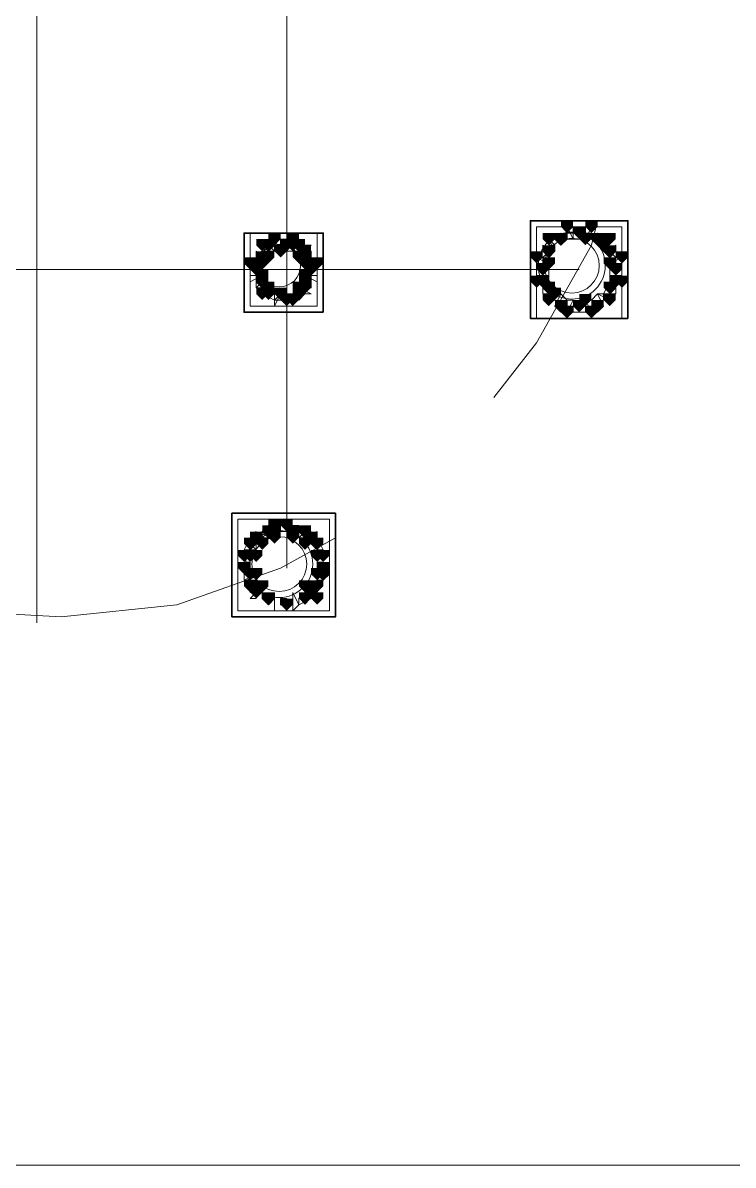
# Model space of a CAD drawing. Header units: millimetres. Extents: x 2315 to 4619, y 1334 to 1897.
# Drawn here: x 3527.92 to 3535.03, y 1530.21 to 1541.67 of the extents above; entities that cross this region are included whole.
import ezdxf

# ---------------------------------------------------------------- set-up
doc = ezdxf.new("R2010")
doc.units = ezdxf.units.MM
for name, color, linetype, true_color in [('PDF_10', 7, 'Continuous', 0x00b85c), ('PDF_AXIS', 7, 'Continuous', 0x00b85c), ('PDF_柱构件', 7, 'Continuous', 0x00b85c), ('PDF_转运站初步方案', 7, 'Continuous', 0x00b85c)]:
    doc.layers.add(name, color=color, linetype=linetype, true_color=true_color)
doc.layers.add('PDF_中心线层', color=1, linetype='Continuous')
doc.layers.add('PDF_粗实线层', color=7, linetype='Continuous')

msp = doc.modelspace()

# ---------------------------------------------------------------- hatches: boundary and pattern name
at = {"layer": 'PDF_10', "transparency": 33554559}
for points in [[(3533.491, 1539.62), (3533.43, 1539.62), (3533.43, 1539.558), (3533.491, 1539.497), (3533.553, 1539.558), (3533.553, 1539.62)], [(3533.491, 1539.62), (3533.43, 1539.62), (3533.43, 1539.558), (3533.491, 1539.497), (3533.553, 1539.558), (3533.553, 1539.62)], [(3533.491, 1539.62), (3533.43, 1539.62), (3533.43, 1539.558), (3533.491, 1539.497), (3533.553, 1539.558), (3533.553, 1539.62)], [(3530.376, 1539.497), (3530.315, 1539.497), (3530.315, 1539.436), (3530.376, 1539.375), (3530.437, 1539.436), (3530.437, 1539.497)], [(3530.376, 1539.497), (3530.315, 1539.497), (3530.315, 1539.436), (3530.376, 1539.375), (3530.437, 1539.436), (3530.437, 1539.497)], [(3530.56, 1539.497), (3530.499, 1539.497), (3530.499, 1539.436), (3530.56, 1539.375), (3530.621, 1539.436), (3530.621, 1539.497)], [(3530.56, 1539.497), (3530.499, 1539.497), (3530.499, 1539.436), (3530.56, 1539.375), (3530.621, 1539.436), (3530.621, 1539.497)], [(3530.682, 1539.497), (3530.621, 1539.497), (3530.621, 1539.436), (3530.682, 1539.375), (3530.743, 1539.436), (3530.743, 1539.497)], [(3530.682, 1539.497), (3530.621, 1539.497), (3530.621, 1539.436), (3530.682, 1539.375), (3530.743, 1539.436), (3530.743, 1539.497)], [(3533.308, 1539.558), (3533.247, 1539.558), (3533.247, 1539.497), (3533.308, 1539.436), (3533.369, 1539.497), (3533.369, 1539.558)], [(3533.308, 1539.558), (3533.247, 1539.558), (3533.247, 1539.497), (3533.308, 1539.436), (3533.369, 1539.497), (3533.369, 1539.558)], [(3533.308, 1539.558), (3533.247, 1539.558), (3533.247, 1539.497), (3533.308, 1539.436), (3533.369, 1539.497), (3533.369, 1539.558)], [(3533.675, 1539.558), (3533.614, 1539.558), (3533.614, 1539.497), (3533.675, 1539.436), (3533.736, 1539.497), (3533.736, 1539.558)], [(3533.675, 1539.558), (3533.614, 1539.558), (3533.614, 1539.497), (3533.675, 1539.436), (3533.736, 1539.497), (3533.736, 1539.558)], [(3533.675, 1539.558), (3533.614, 1539.558), (3533.614, 1539.497), (3533.675, 1539.436), (3533.736, 1539.497), (3533.736, 1539.558)], [(3530.315, 1539.375), (3530.254, 1539.375), (3530.254, 1539.314), (3530.315, 1539.253), (3530.376, 1539.314), (3530.376, 1539.375)], [(3530.315, 1539.375), (3530.254, 1539.375), (3530.254, 1539.314), (3530.315, 1539.253), (3530.376, 1539.314), (3530.376, 1539.375)], [(3530.743, 1539.375), (3530.682, 1539.375), (3530.682, 1539.314), (3530.743, 1539.253), (3530.804, 1539.314), (3530.804, 1539.375)], [(3530.743, 1539.375), (3530.682, 1539.375), (3530.682, 1539.314), (3530.743, 1539.253), (3530.804, 1539.314), (3530.804, 1539.375)], [(3533.186, 1539.436), (3533.125, 1539.436), (3533.125, 1539.375), (3533.186, 1539.314), (3533.247, 1539.375), (3533.247, 1539.436)], [(3533.186, 1539.436), (3533.125, 1539.436), (3533.125, 1539.375), (3533.186, 1539.314), (3533.247, 1539.375), (3533.247, 1539.436)], [(3533.797, 1539.436), (3533.736, 1539.436), (3533.736, 1539.375), (3533.797, 1539.314), (3533.858, 1539.375), (3533.858, 1539.436)], [(3533.797, 1539.436), (3533.736, 1539.436), (3533.736, 1539.375), (3533.797, 1539.314), (3533.858, 1539.375), (3533.858, 1539.436)], [(3530.254, 1539.253), (3530.193, 1539.253), (3530.193, 1539.192), (3530.254, 1539.131), (3530.315, 1539.192), (3530.315, 1539.253)], [(3530.254, 1539.253), (3530.193, 1539.253), (3530.193, 1539.192), (3530.254, 1539.131), (3530.315, 1539.192), (3530.315, 1539.253)], [(3530.254, 1539.253), (3530.193, 1539.253), (3530.193, 1539.192), (3530.254, 1539.131), (3530.315, 1539.192), (3530.315, 1539.253)], [(3530.804, 1539.253), (3530.743, 1539.253), (3530.743, 1539.192), (3530.804, 1539.131), (3530.865, 1539.192), (3530.865, 1539.253)], [(3530.804, 1539.253), (3530.743, 1539.253), (3530.743, 1539.192), (3530.804, 1539.131), (3530.865, 1539.192), (3530.865, 1539.253)], [(3530.804, 1539.253), (3530.743, 1539.253), (3530.743, 1539.192), (3530.804, 1539.131), (3530.865, 1539.192), (3530.865, 1539.253)], [(3533.125, 1539.253), (3533.064, 1539.253), (3533.064, 1539.192), (3533.125, 1539.131), (3533.186, 1539.192), (3533.186, 1539.253)], [(3533.125, 1539.253), (3533.064, 1539.253), (3533.064, 1539.192), (3533.125, 1539.131), (3533.186, 1539.192), (3533.186, 1539.253)], [(3533.858, 1539.253), (3533.797, 1539.253), (3533.797, 1539.192), (3533.858, 1539.131), (3533.919, 1539.192), (3533.919, 1539.253)], [(3533.858, 1539.253), (3533.797, 1539.253), (3533.797, 1539.192), (3533.858, 1539.131), (3533.919, 1539.192), (3533.919, 1539.253)], [(3533.858, 1539.253), (3533.797, 1539.253), (3533.797, 1539.192), (3533.858, 1539.131), (3533.919, 1539.192), (3533.919, 1539.253)], [(3530.315, 1539.131), (3530.254, 1539.131), (3530.254, 1539.07), (3530.315, 1539.009), (3530.376, 1539.07), (3530.376, 1539.131)], [(3530.315, 1539.131), (3530.254, 1539.131), (3530.254, 1539.07), (3530.315, 1539.009), (3530.376, 1539.07), (3530.376, 1539.131)], [(3530.743, 1539.131), (3530.682, 1539.131), (3530.682, 1539.07), (3530.743, 1539.009), (3530.804, 1539.07), (3530.804, 1539.131)], [(3530.743, 1539.131), (3530.682, 1539.131), (3530.682, 1539.07), (3530.743, 1539.009), (3530.804, 1539.07), (3530.804, 1539.131)], [(3533.186, 1539.07), (3533.125, 1539.07), (3533.125, 1539.009), (3533.186, 1538.948), (3533.247, 1539.009), (3533.247, 1539.07)], [(3533.186, 1539.07), (3533.125, 1539.07), (3533.125, 1539.009), (3533.186, 1538.948), (3533.247, 1539.009), (3533.247, 1539.07)], [(3533.797, 1539.07), (3533.736, 1539.07), (3533.736, 1539.009), (3533.797, 1538.948), (3533.858, 1539.009), (3533.858, 1539.07)], [(3533.797, 1539.07), (3533.736, 1539.07), (3533.736, 1539.009), (3533.797, 1538.948), (3533.858, 1539.009), (3533.858, 1539.07)], [(3530.376, 1539.009), (3530.315, 1539.009), (3530.315, 1538.948), (3530.376, 1538.887), (3530.437, 1538.948), (3530.437, 1539.009)], [(3530.376, 1539.009), (3530.315, 1539.009), (3530.315, 1538.948), (3530.376, 1538.887), (3530.437, 1538.948), (3530.437, 1539.009)], [(3530.56, 1538.948), (3530.499, 1538.948), (3530.499, 1538.887), (3530.56, 1538.825), (3530.621, 1538.887), (3530.621, 1538.948)], [(3530.56, 1538.948), (3530.499, 1538.948), (3530.499, 1538.887), (3530.56, 1538.825), (3530.621, 1538.887), (3530.621, 1538.948)], [(3530.682, 1539.009), (3530.621, 1539.009), (3530.621, 1538.948), (3530.682, 1538.887), (3530.743, 1538.948), (3530.743, 1539.009)], [(3530.682, 1539.009), (3530.621, 1539.009), (3530.621, 1538.948), (3530.682, 1538.887), (3530.743, 1538.948), (3530.743, 1539.009)], [(3530.682, 1539.009), (3530.621, 1539.009), (3530.621, 1538.948), (3530.682, 1538.887), (3530.743, 1538.948), (3530.743, 1539.009)], [(3533.308, 1538.887), (3533.247, 1538.887), (3533.247, 1538.825), (3533.308, 1538.764), (3533.369, 1538.825), (3533.369, 1538.887)], [(3533.308, 1538.887), (3533.247, 1538.887), (3533.247, 1538.825), (3533.308, 1538.764), (3533.369, 1538.825), (3533.369, 1538.887)], [(3533.491, 1538.887), (3533.43, 1538.887), (3533.43, 1538.825), (3533.491, 1538.764), (3533.553, 1538.825), (3533.553, 1538.887)], [(3533.491, 1538.887), (3533.43, 1538.887), (3533.43, 1538.825), (3533.491, 1538.764), (3533.553, 1538.825), (3533.553, 1538.887)], [(3533.675, 1538.887), (3533.614, 1538.887), (3533.614, 1538.825), (3533.675, 1538.764), (3533.736, 1538.825), (3533.736, 1538.887)], [(3533.675, 1538.887), (3533.614, 1538.887), (3533.614, 1538.825), (3533.675, 1538.764), (3533.736, 1538.825), (3533.736, 1538.887)], [(3530.376, 1536.627), (3530.315, 1536.627), (3530.315, 1536.565), (3530.376, 1536.504), (3530.437, 1536.565), (3530.437, 1536.627)], [(3530.376, 1536.627), (3530.315, 1536.627), (3530.315, 1536.565), (3530.376, 1536.504), (3530.437, 1536.565), (3530.437, 1536.627)], [(3530.56, 1536.688), (3530.499, 1536.688), (3530.499, 1536.627), (3530.56, 1536.565), (3530.621, 1536.627), (3530.621, 1536.688)], [(3530.56, 1536.688), (3530.499, 1536.688), (3530.499, 1536.627), (3530.56, 1536.565), (3530.621, 1536.627), (3530.621, 1536.688)], [(3530.743, 1536.627), (3530.682, 1536.627), (3530.682, 1536.565), (3530.743, 1536.504), (3530.804, 1536.565), (3530.804, 1536.627)], [(3530.743, 1536.627), (3530.682, 1536.627), (3530.682, 1536.565), (3530.743, 1536.504), (3530.804, 1536.565), (3530.804, 1536.627)], [(3530.193, 1536.504), (3530.132, 1536.504), (3530.132, 1536.443), (3530.193, 1536.382), (3530.254, 1536.443), (3530.254, 1536.504)], [(3530.193, 1536.504), (3530.132, 1536.504), (3530.132, 1536.443), (3530.193, 1536.382), (3530.254, 1536.443), (3530.254, 1536.504)], [(3530.865, 1536.504), (3530.804, 1536.504), (3530.804, 1536.443), (3530.865, 1536.382), (3530.926, 1536.443), (3530.926, 1536.504)], [(3530.865, 1536.504), (3530.804, 1536.504), (3530.804, 1536.443), (3530.865, 1536.382), (3530.926, 1536.443), (3530.926, 1536.504)], [(3530.132, 1536.26), (3530.071, 1536.26), (3530.071, 1536.199), (3530.132, 1536.138), (3530.193, 1536.199), (3530.193, 1536.26)], [(3530.132, 1536.26), (3530.071, 1536.26), (3530.071, 1536.199), (3530.132, 1536.138), (3530.193, 1536.199), (3530.193, 1536.26)], [(3530.926, 1536.26), (3530.865, 1536.26), (3530.865, 1536.199), (3530.926, 1536.138), (3530.987, 1536.199), (3530.987, 1536.26)], [(3530.926, 1536.26), (3530.865, 1536.26), (3530.865, 1536.199), (3530.926, 1536.138), (3530.987, 1536.199), (3530.987, 1536.26)], [(3530.193, 1536.077), (3530.132, 1536.077), (3530.132, 1536.016), (3530.193, 1535.955), (3530.254, 1536.016), (3530.254, 1536.077)], [(3530.193, 1536.077), (3530.132, 1536.077), (3530.132, 1536.016), (3530.193, 1535.955), (3530.254, 1536.016), (3530.254, 1536.077)], [(3530.865, 1536.077), (3530.804, 1536.077), (3530.804, 1536.016), (3530.865, 1535.955), (3530.926, 1536.016), (3530.926, 1536.077)], [(3530.865, 1536.077), (3530.804, 1536.077), (3530.804, 1536.016), (3530.865, 1535.955), (3530.926, 1536.016), (3530.926, 1536.077)], [(3530.376, 1535.955), (3530.315, 1535.955), (3530.315, 1535.894), (3530.376, 1535.832), (3530.437, 1535.894), (3530.437, 1535.955)], [(3530.376, 1535.955), (3530.315, 1535.955), (3530.315, 1535.894), (3530.376, 1535.832), (3530.437, 1535.894), (3530.437, 1535.955)], [(3530.743, 1535.955), (3530.682, 1535.955), (3530.682, 1535.894), (3530.743, 1535.832), (3530.804, 1535.894), (3530.804, 1535.955)], [(3530.743, 1535.955), (3530.682, 1535.955), (3530.682, 1535.894), (3530.743, 1535.832), (3530.804, 1535.894), (3530.804, 1535.955)], [(3530.56, 1535.894), (3530.499, 1535.894), (3530.499, 1535.832), (3530.56, 1535.771), (3530.621, 1535.832), (3530.621, 1535.894)], [(3530.56, 1535.894), (3530.499, 1535.894), (3530.499, 1535.832), (3530.56, 1535.771), (3530.621, 1535.832), (3530.621, 1535.894)]]:
    msp.add_hatch(color=256, dxfattribs=at).paths.add_polyline_path(points)
at = {"layer": 'PDF_柱构件', "transparency": 33554559}
for points in [[(3533.369, 1539.681), (3533.308, 1539.681), (3533.308, 1539.62), (3533.369, 1539.558), (3533.43, 1539.62), (3533.43, 1539.681)], [(3533.614, 1539.681), (3533.553, 1539.681), (3533.553, 1539.62), (3533.614, 1539.558), (3533.675, 1539.62), (3533.675, 1539.681)], [(3530.315, 1539.497), (3530.254, 1539.497), (3530.254, 1539.436), (3530.315, 1539.375), (3530.376, 1539.436), (3530.376, 1539.497)], [(3530.437, 1539.558), (3530.376, 1539.558), (3530.376, 1539.497), (3530.437, 1539.436), (3530.499, 1539.497), (3530.499, 1539.558)], [(3530.621, 1539.558), (3530.56, 1539.558), (3530.56, 1539.497), (3530.621, 1539.436), (3530.682, 1539.497), (3530.682, 1539.558)], [(3530.621, 1539.497), (3530.56, 1539.497), (3530.56, 1539.436), (3530.621, 1539.375), (3530.682, 1539.436), (3530.682, 1539.497)], [(3533.186, 1539.558), (3533.125, 1539.558), (3533.125, 1539.497), (3533.186, 1539.436), (3533.247, 1539.497), (3533.247, 1539.558)], [(3533.553, 1539.558), (3533.491, 1539.558), (3533.491, 1539.497), (3533.553, 1539.436), (3533.614, 1539.497), (3533.614, 1539.558)], [(3533.736, 1539.497), (3533.675, 1539.497), (3533.675, 1539.436), (3533.736, 1539.375), (3533.797, 1539.436), (3533.797, 1539.497)], [(3533.797, 1539.558), (3533.736, 1539.558), (3533.736, 1539.497), (3533.797, 1539.436), (3533.858, 1539.497), (3533.858, 1539.558)], [(3530.376, 1539.375), (3530.315, 1539.375), (3530.315, 1539.314), (3530.376, 1539.253), (3530.437, 1539.314), (3530.437, 1539.375)], [(3530.499, 1539.436), (3530.437, 1539.436), (3530.437, 1539.375), (3530.499, 1539.314), (3530.56, 1539.375), (3530.56, 1539.436)], [(3530.682, 1539.375), (3530.621, 1539.375), (3530.621, 1539.314), (3530.682, 1539.253), (3530.743, 1539.314), (3530.743, 1539.375)], [(3530.743, 1539.436), (3530.682, 1539.436), (3530.682, 1539.375), (3530.743, 1539.314), (3530.804, 1539.375), (3530.804, 1539.436)], [(3533.064, 1539.375), (3533.003, 1539.375), (3533.003, 1539.314), (3533.064, 1539.253), (3533.125, 1539.314), (3533.125, 1539.375)], [(3533.919, 1539.375), (3533.858, 1539.375), (3533.858, 1539.314), (3533.919, 1539.253), (3533.98, 1539.314), (3533.98, 1539.375)], [(3530.193, 1539.314), (3530.132, 1539.314), (3530.132, 1539.253), (3530.193, 1539.192), (3530.254, 1539.253), (3530.254, 1539.314)], [(3530.254, 1539.314), (3530.193, 1539.314), (3530.193, 1539.253), (3530.254, 1539.192), (3530.315, 1539.253), (3530.315, 1539.314)], [(3530.315, 1539.314), (3530.254, 1539.314), (3530.254, 1539.253), (3530.315, 1539.192), (3530.376, 1539.253), (3530.376, 1539.314)], [(3530.743, 1539.314), (3530.682, 1539.314), (3530.682, 1539.253), (3530.743, 1539.192), (3530.804, 1539.253), (3530.804, 1539.314)], [(3530.804, 1539.314), (3530.743, 1539.314), (3530.743, 1539.253), (3530.804, 1539.192), (3530.865, 1539.253), (3530.865, 1539.314)], [(3530.865, 1539.314), (3530.804, 1539.314), (3530.804, 1539.253), (3530.865, 1539.192), (3530.926, 1539.253), (3530.926, 1539.314)], [(3533.186, 1539.314), (3533.125, 1539.314), (3533.125, 1539.253), (3533.186, 1539.192), (3533.247, 1539.253), (3533.247, 1539.314)], [(3533.797, 1539.314), (3533.736, 1539.314), (3533.736, 1539.253), (3533.797, 1539.192), (3533.858, 1539.253), (3533.858, 1539.314)], [(3530.315, 1539.192), (3530.254, 1539.192), (3530.254, 1539.131), (3530.315, 1539.07), (3530.376, 1539.131), (3530.376, 1539.192)], [(3530.743, 1539.192), (3530.682, 1539.192), (3530.682, 1539.131), (3530.743, 1539.07), (3530.804, 1539.131), (3530.804, 1539.192)], [(3533.064, 1539.131), (3533.003, 1539.131), (3533.003, 1539.07), (3533.064, 1539.009), (3533.125, 1539.07), (3533.125, 1539.131)], [(3533.125, 1539.131), (3533.064, 1539.131), (3533.064, 1539.07), (3533.125, 1539.009), (3533.186, 1539.07), (3533.186, 1539.131)], [(3533.858, 1539.131), (3533.797, 1539.131), (3533.797, 1539.07), (3533.858, 1539.009), (3533.919, 1539.07), (3533.919, 1539.131)], [(3533.919, 1539.131), (3533.858, 1539.131), (3533.858, 1539.07), (3533.919, 1539.009), (3533.98, 1539.07), (3533.98, 1539.131)], [(3530.376, 1539.07), (3530.315, 1539.07), (3530.315, 1539.009), (3530.376, 1538.948), (3530.437, 1539.009), (3530.437, 1539.07)], [(3530.682, 1539.07), (3530.621, 1539.07), (3530.621, 1539.009), (3530.682, 1538.948), (3530.743, 1539.009), (3530.743, 1539.07)], [(3530.743, 1539.07), (3530.682, 1539.07), (3530.682, 1539.009), (3530.743, 1538.948), (3530.804, 1539.009), (3530.804, 1539.07)], [(3530.315, 1539.009), (3530.254, 1539.009), (3530.254, 1538.948), (3530.315, 1538.887), (3530.376, 1538.948), (3530.376, 1539.009)], [(3530.499, 1539.009), (3530.437, 1539.009), (3530.437, 1538.948), (3530.499, 1538.887), (3530.56, 1538.948), (3530.56, 1539.009)], [(3530.621, 1538.948), (3530.56, 1538.948), (3530.56, 1538.887), (3530.621, 1538.825), (3530.682, 1538.887), (3530.682, 1538.948)], [(3533.186, 1538.948), (3533.125, 1538.948), (3533.125, 1538.887), (3533.186, 1538.825), (3533.247, 1538.887), (3533.247, 1538.948)], [(3533.247, 1539.009), (3533.186, 1539.009), (3533.186, 1538.948), (3533.247, 1538.887), (3533.308, 1538.948), (3533.308, 1539.009)], [(3533.553, 1538.948), (3533.491, 1538.948), (3533.491, 1538.887), (3533.553, 1538.825), (3533.614, 1538.887), (3533.614, 1538.948)], [(3533.797, 1538.948), (3533.736, 1538.948), (3533.736, 1538.887), (3533.797, 1538.825), (3533.858, 1538.887), (3533.858, 1538.948)], [(3533.369, 1538.825), (3533.308, 1538.825), (3533.308, 1538.764), (3533.369, 1538.703), (3533.43, 1538.764), (3533.43, 1538.825)], [(3533.614, 1538.825), (3533.553, 1538.825), (3533.553, 1538.764), (3533.614, 1538.703), (3533.675, 1538.764), (3533.675, 1538.825)], [(3530.437, 1536.688), (3530.376, 1536.688), (3530.376, 1536.627), (3530.437, 1536.565), (3530.499, 1536.627), (3530.499, 1536.688)], [(3530.437, 1536.627), (3530.376, 1536.627), (3530.376, 1536.565), (3530.437, 1536.504), (3530.499, 1536.565), (3530.499, 1536.627)], [(3530.621, 1536.627), (3530.56, 1536.627), (3530.56, 1536.565), (3530.621, 1536.504), (3530.682, 1536.565), (3530.682, 1536.627)], [(3530.254, 1536.565), (3530.193, 1536.565), (3530.193, 1536.504), (3530.254, 1536.443), (3530.315, 1536.504), (3530.315, 1536.565)], [(3530.315, 1536.504), (3530.254, 1536.504), (3530.254, 1536.443), (3530.315, 1536.382), (3530.376, 1536.443), (3530.376, 1536.504)], [(3530.437, 1536.565), (3530.376, 1536.565), (3530.376, 1536.504), (3530.437, 1536.443), (3530.499, 1536.504), (3530.499, 1536.565)], [(3530.621, 1536.565), (3530.56, 1536.565), (3530.56, 1536.504), (3530.621, 1536.443), (3530.682, 1536.504), (3530.682, 1536.565)], [(3530.743, 1536.504), (3530.682, 1536.504), (3530.682, 1536.443), (3530.743, 1536.382), (3530.804, 1536.443), (3530.804, 1536.504)], [(3530.804, 1536.565), (3530.743, 1536.565), (3530.743, 1536.504), (3530.804, 1536.443), (3530.865, 1536.504), (3530.865, 1536.565)], [(3530.132, 1536.382), (3530.071, 1536.382), (3530.071, 1536.321), (3530.132, 1536.26), (3530.193, 1536.321), (3530.193, 1536.382)], [(3530.193, 1536.382), (3530.132, 1536.382), (3530.132, 1536.321), (3530.193, 1536.26), (3530.254, 1536.321), (3530.254, 1536.382)], [(3530.254, 1536.382), (3530.193, 1536.382), (3530.193, 1536.321), (3530.254, 1536.26), (3530.315, 1536.321), (3530.315, 1536.382)], [(3530.865, 1536.382), (3530.804, 1536.382), (3530.804, 1536.321), (3530.865, 1536.26), (3530.926, 1536.321), (3530.926, 1536.382)], [(3530.926, 1536.382), (3530.865, 1536.382), (3530.865, 1536.321), (3530.926, 1536.26), (3530.987, 1536.321), (3530.987, 1536.382)], [(3530.193, 1536.199), (3530.132, 1536.199), (3530.132, 1536.138), (3530.193, 1536.077), (3530.254, 1536.138), (3530.254, 1536.199)], [(3530.254, 1536.199), (3530.193, 1536.199), (3530.193, 1536.138), (3530.254, 1536.077), (3530.315, 1536.138), (3530.315, 1536.199)], [(3530.865, 1536.199), (3530.804, 1536.199), (3530.804, 1536.138), (3530.865, 1536.077), (3530.926, 1536.138), (3530.926, 1536.199)], [(3530.926, 1536.199), (3530.865, 1536.199), (3530.865, 1536.138), (3530.926, 1536.077), (3530.987, 1536.138), (3530.987, 1536.199)], [(3530.315, 1536.077), (3530.254, 1536.077), (3530.254, 1536.016), (3530.315, 1535.955), (3530.376, 1536.016), (3530.376, 1536.077)], [(3530.743, 1536.077), (3530.682, 1536.077), (3530.682, 1536.016), (3530.743, 1535.955), (3530.804, 1536.016), (3530.804, 1536.077)], [(3530.254, 1536.016), (3530.193, 1536.016), (3530.193, 1535.955), (3530.254, 1535.894), (3530.315, 1535.955), (3530.315, 1536.016)], [(3530.804, 1536.016), (3530.743, 1536.016), (3530.743, 1535.955), (3530.804, 1535.894), (3530.865, 1535.955), (3530.865, 1536.016)], [(3530.865, 1535.955), (3530.804, 1535.955), (3530.804, 1535.894), (3530.865, 1535.832), (3530.926, 1535.894), (3530.926, 1535.955)]]:
    msp.add_hatch(color=256, dxfattribs=at).paths.add_polyline_path(points)
at = {"layer": 'PDF_转运站初步方案', "transparency": 33554559}
for points in [[(3533.491, 1539.62), (3533.43, 1539.62), (3533.43, 1539.558), (3533.491, 1539.497), (3533.553, 1539.558), (3533.553, 1539.62)], [(3533.491, 1539.62), (3533.43, 1539.62), (3533.43, 1539.558), (3533.491, 1539.497), (3533.553, 1539.558), (3533.553, 1539.62)], [(3530.376, 1539.497), (3530.315, 1539.497), (3530.315, 1539.436), (3530.376, 1539.375), (3530.437, 1539.436), (3530.437, 1539.497)], [(3530.376, 1539.497), (3530.315, 1539.497), (3530.315, 1539.436), (3530.376, 1539.375), (3530.437, 1539.436), (3530.437, 1539.497)], [(3530.56, 1539.497), (3530.499, 1539.497), (3530.499, 1539.436), (3530.56, 1539.375), (3530.621, 1539.436), (3530.621, 1539.497)], [(3530.56, 1539.497), (3530.499, 1539.497), (3530.499, 1539.436), (3530.56, 1539.375), (3530.621, 1539.436), (3530.621, 1539.497)], [(3530.682, 1539.497), (3530.621, 1539.497), (3530.621, 1539.436), (3530.682, 1539.375), (3530.743, 1539.436), (3530.743, 1539.497)], [(3530.682, 1539.497), (3530.621, 1539.497), (3530.621, 1539.436), (3530.682, 1539.375), (3530.743, 1539.436), (3530.743, 1539.497)], [(3533.308, 1539.558), (3533.247, 1539.558), (3533.247, 1539.497), (3533.308, 1539.436), (3533.369, 1539.497), (3533.369, 1539.558)], [(3533.308, 1539.558), (3533.247, 1539.558), (3533.247, 1539.497), (3533.308, 1539.436), (3533.369, 1539.497), (3533.369, 1539.558)], [(3533.675, 1539.558), (3533.614, 1539.558), (3533.614, 1539.497), (3533.675, 1539.436), (3533.736, 1539.497), (3533.736, 1539.558)], [(3533.675, 1539.558), (3533.614, 1539.558), (3533.614, 1539.497), (3533.675, 1539.436), (3533.736, 1539.497), (3533.736, 1539.558)], [(3530.315, 1539.375), (3530.254, 1539.375), (3530.254, 1539.314), (3530.315, 1539.253), (3530.376, 1539.314), (3530.376, 1539.375)], [(3530.315, 1539.375), (3530.254, 1539.375), (3530.254, 1539.314), (3530.315, 1539.253), (3530.376, 1539.314), (3530.376, 1539.375)], [(3530.743, 1539.375), (3530.682, 1539.375), (3530.682, 1539.314), (3530.743, 1539.253), (3530.804, 1539.314), (3530.804, 1539.375)], [(3530.743, 1539.375), (3530.682, 1539.375), (3530.682, 1539.314), (3530.743, 1539.253), (3530.804, 1539.314), (3530.804, 1539.375)], [(3533.186, 1539.436), (3533.125, 1539.436), (3533.125, 1539.375), (3533.186, 1539.314), (3533.247, 1539.375), (3533.247, 1539.436)], [(3533.186, 1539.436), (3533.125, 1539.436), (3533.125, 1539.375), (3533.186, 1539.314), (3533.247, 1539.375), (3533.247, 1539.436)], [(3533.797, 1539.436), (3533.736, 1539.436), (3533.736, 1539.375), (3533.797, 1539.314), (3533.858, 1539.375), (3533.858, 1539.436)], [(3533.797, 1539.436), (3533.736, 1539.436), (3533.736, 1539.375), (3533.797, 1539.314), (3533.858, 1539.375), (3533.858, 1539.436)], [(3530.254, 1539.253), (3530.193, 1539.253), (3530.193, 1539.192), (3530.254, 1539.131), (3530.315, 1539.192), (3530.315, 1539.253)], [(3530.254, 1539.253), (3530.193, 1539.253), (3530.193, 1539.192), (3530.254, 1539.131), (3530.315, 1539.192), (3530.315, 1539.253)], [(3530.804, 1539.253), (3530.743, 1539.253), (3530.743, 1539.192), (3530.804, 1539.131), (3530.865, 1539.192), (3530.865, 1539.253)], [(3530.804, 1539.253), (3530.743, 1539.253), (3530.743, 1539.192), (3530.804, 1539.131), (3530.865, 1539.192), (3530.865, 1539.253)], [(3533.125, 1539.253), (3533.064, 1539.253), (3533.064, 1539.192), (3533.125, 1539.131), (3533.186, 1539.192), (3533.186, 1539.253)], [(3533.125, 1539.253), (3533.064, 1539.253), (3533.064, 1539.192), (3533.125, 1539.131), (3533.186, 1539.192), (3533.186, 1539.253)], [(3533.858, 1539.253), (3533.797, 1539.253), (3533.797, 1539.192), (3533.858, 1539.131), (3533.919, 1539.192), (3533.919, 1539.253)], [(3533.858, 1539.253), (3533.797, 1539.253), (3533.797, 1539.192), (3533.858, 1539.131), (3533.919, 1539.192), (3533.919, 1539.253)], [(3530.315, 1539.131), (3530.254, 1539.131), (3530.254, 1539.07), (3530.315, 1539.009), (3530.376, 1539.07), (3530.376, 1539.131)], [(3530.315, 1539.131), (3530.254, 1539.131), (3530.254, 1539.07), (3530.315, 1539.009), (3530.376, 1539.07), (3530.376, 1539.131)], [(3530.743, 1539.131), (3530.682, 1539.131), (3530.682, 1539.07), (3530.743, 1539.009), (3530.804, 1539.07), (3530.804, 1539.131)], [(3530.743, 1539.131), (3530.682, 1539.131), (3530.682, 1539.07), (3530.743, 1539.009), (3530.804, 1539.07), (3530.804, 1539.131)], [(3533.186, 1539.07), (3533.125, 1539.07), (3533.125, 1539.009), (3533.186, 1538.948), (3533.247, 1539.009), (3533.247, 1539.07)], [(3533.186, 1539.07), (3533.125, 1539.07), (3533.125, 1539.009), (3533.186, 1538.948), (3533.247, 1539.009), (3533.247, 1539.07)], [(3533.797, 1539.07), (3533.736, 1539.07), (3533.736, 1539.009), (3533.797, 1538.948), (3533.858, 1539.009), (3533.858, 1539.07)], [(3533.797, 1539.07), (3533.736, 1539.07), (3533.736, 1539.009), (3533.797, 1538.948), (3533.858, 1539.009), (3533.858, 1539.07)], [(3530.376, 1539.009), (3530.315, 1539.009), (3530.315, 1538.948), (3530.376, 1538.887), (3530.437, 1538.948), (3530.437, 1539.009)], [(3530.376, 1539.009), (3530.315, 1539.009), (3530.315, 1538.948), (3530.376, 1538.887), (3530.437, 1538.948), (3530.437, 1539.009)], [(3530.56, 1538.948), (3530.499, 1538.948), (3530.499, 1538.887), (3530.56, 1538.825), (3530.621, 1538.887), (3530.621, 1538.948)], [(3530.56, 1538.948), (3530.499, 1538.948), (3530.499, 1538.887), (3530.56, 1538.825), (3530.621, 1538.887), (3530.621, 1538.948)], [(3530.682, 1539.009), (3530.621, 1539.009), (3530.621, 1538.948), (3530.682, 1538.887), (3530.743, 1538.948), (3530.743, 1539.009)], [(3530.682, 1539.009), (3530.621, 1539.009), (3530.621, 1538.948), (3530.682, 1538.887), (3530.743, 1538.948), (3530.743, 1539.009)], [(3533.308, 1538.887), (3533.247, 1538.887), (3533.247, 1538.825), (3533.308, 1538.764), (3533.369, 1538.825), (3533.369, 1538.887)], [(3533.308, 1538.887), (3533.247, 1538.887), (3533.247, 1538.825), (3533.308, 1538.764), (3533.369, 1538.825), (3533.369, 1538.887)], [(3533.491, 1538.887), (3533.43, 1538.887), (3533.43, 1538.825), (3533.491, 1538.764), (3533.553, 1538.825), (3533.553, 1538.887)], [(3533.491, 1538.887), (3533.43, 1538.887), (3533.43, 1538.825), (3533.491, 1538.764), (3533.553, 1538.825), (3533.553, 1538.887)], [(3533.675, 1538.887), (3533.614, 1538.887), (3533.614, 1538.825), (3533.675, 1538.764), (3533.736, 1538.825), (3533.736, 1538.887)], [(3533.675, 1538.887), (3533.614, 1538.887), (3533.614, 1538.825), (3533.675, 1538.764), (3533.736, 1538.825), (3533.736, 1538.887)], [(3530.376, 1536.627), (3530.315, 1536.627), (3530.315, 1536.565), (3530.376, 1536.504), (3530.437, 1536.565), (3530.437, 1536.627)], [(3530.376, 1536.627), (3530.315, 1536.627), (3530.315, 1536.565), (3530.376, 1536.504), (3530.437, 1536.565), (3530.437, 1536.627)], [(3530.56, 1536.688), (3530.499, 1536.688), (3530.499, 1536.627), (3530.56, 1536.565), (3530.621, 1536.627), (3530.621, 1536.688)], [(3530.56, 1536.688), (3530.499, 1536.688), (3530.499, 1536.627), (3530.56, 1536.565), (3530.621, 1536.627), (3530.621, 1536.688)], [(3530.743, 1536.627), (3530.682, 1536.627), (3530.682, 1536.565), (3530.743, 1536.504), (3530.804, 1536.565), (3530.804, 1536.627)], [(3530.743, 1536.627), (3530.682, 1536.627), (3530.682, 1536.565), (3530.743, 1536.504), (3530.804, 1536.565), (3530.804, 1536.627)], [(3530.193, 1536.504), (3530.132, 1536.504), (3530.132, 1536.443), (3530.193, 1536.382), (3530.254, 1536.443), (3530.254, 1536.504)], [(3530.193, 1536.504), (3530.132, 1536.504), (3530.132, 1536.443), (3530.193, 1536.382), (3530.254, 1536.443), (3530.254, 1536.504)], [(3530.865, 1536.504), (3530.804, 1536.504), (3530.804, 1536.443), (3530.865, 1536.382), (3530.926, 1536.443), (3530.926, 1536.504)], [(3530.865, 1536.504), (3530.804, 1536.504), (3530.804, 1536.443), (3530.865, 1536.382), (3530.926, 1536.443), (3530.926, 1536.504)], [(3530.132, 1536.26), (3530.071, 1536.26), (3530.071, 1536.199), (3530.132, 1536.138), (3530.193, 1536.199), (3530.193, 1536.26)], [(3530.132, 1536.26), (3530.071, 1536.26), (3530.071, 1536.199), (3530.132, 1536.138), (3530.193, 1536.199), (3530.193, 1536.26)], [(3530.926, 1536.26), (3530.865, 1536.26), (3530.865, 1536.199), (3530.926, 1536.138), (3530.987, 1536.199), (3530.987, 1536.26)], [(3530.926, 1536.26), (3530.865, 1536.26), (3530.865, 1536.199), (3530.926, 1536.138), (3530.987, 1536.199), (3530.987, 1536.26)], [(3530.193, 1536.077), (3530.132, 1536.077), (3530.132, 1536.016), (3530.193, 1535.955), (3530.254, 1536.016), (3530.254, 1536.077)], [(3530.193, 1536.077), (3530.132, 1536.077), (3530.132, 1536.016), (3530.193, 1535.955), (3530.254, 1536.016), (3530.254, 1536.077)], [(3530.865, 1536.077), (3530.804, 1536.077), (3530.804, 1536.016), (3530.865, 1535.955), (3530.926, 1536.016), (3530.926, 1536.077)], [(3530.865, 1536.077), (3530.804, 1536.077), (3530.804, 1536.016), (3530.865, 1535.955), (3530.926, 1536.016), (3530.926, 1536.077)], [(3530.376, 1535.955), (3530.315, 1535.955), (3530.315, 1535.894), (3530.376, 1535.832), (3530.437, 1535.894), (3530.437, 1535.955)], [(3530.376, 1535.955), (3530.315, 1535.955), (3530.315, 1535.894), (3530.376, 1535.832), (3530.437, 1535.894), (3530.437, 1535.955)], [(3530.743, 1535.955), (3530.682, 1535.955), (3530.682, 1535.894), (3530.743, 1535.832), (3530.804, 1535.894), (3530.804, 1535.955)], [(3530.743, 1535.955), (3530.682, 1535.955), (3530.682, 1535.894), (3530.743, 1535.832), (3530.804, 1535.894), (3530.804, 1535.955)], [(3530.56, 1535.894), (3530.499, 1535.894), (3530.499, 1535.832), (3530.56, 1535.771), (3530.621, 1535.832), (3530.621, 1535.894)], [(3530.56, 1535.894), (3530.499, 1535.894), (3530.499, 1535.832), (3530.56, 1535.771), (3530.621, 1535.832), (3530.621, 1535.894)]]:
    msp.add_hatch(color=256, dxfattribs=at).paths.add_polyline_path(points)

# ---------------------------------------------------------------- linework, layer by layer
at = {"layer": 'PDF_10', "lineweight": 18}
for points in [[(3530.499, 1539.436), (3530.56, 1539.436), (3530.56, 1539.497)], [(3533.247, 1539.497), (3533.308, 1539.497)], [(3533.43, 1539.558), (3533.553, 1539.558)], [(3533.614, 1539.497), (3533.736, 1539.497)], [(3530.315, 1539.314), (3530.254, 1539.314), (3530.315, 1539.375)], [(3530.376, 1539.375), (3530.437, 1539.436)], [(3530.437, 1539.375), (3530.376, 1539.436)], [(3530.621, 1539.436), (3530.682, 1539.375), (3530.682, 1539.436)], [(3530.743, 1539.375), (3530.804, 1539.314), (3530.743, 1539.314)], [(3533.125, 1539.314), (3533.186, 1539.375), (3533.125, 1539.375)], [(3533.858, 1539.375), (3533.797, 1539.375), (3533.858, 1539.314)], [(3530.254, 1539.131), (3530.254, 1539.192)], [(3530.804, 1539.192), (3530.804, 1539.131)], [(3533.125, 1539.131), (3533.125, 1539.192), (3533.064, 1539.192)], [(3533.858, 1539.192), (3533.858, 1539.131)], [(3530.315, 1539.009), (3530.254, 1539.07)], [(3530.315, 1539.07), (3530.254, 1539.009)], [(3530.804, 1539.07), (3530.743, 1539.009)], [(3530.743, 1539.07), (3530.804, 1539.009)], [(3530.376, 1538.948), (3530.437, 1538.948), (3530.376, 1538.948)], [(3530.56, 1538.948), (3530.56, 1538.887), (3530.499, 1538.887)], [(3530.682, 1538.948), (3530.621, 1538.948)], [(3533.186, 1538.948), (3533.125, 1539.009), (3533.186, 1539.009)], [(3533.797, 1539.009), (3533.858, 1539.009), (3533.797, 1538.948)], [(3533.308, 1538.887), (3533.308, 1538.825), (3533.247, 1538.887)], [(3533.553, 1538.825), (3533.43, 1538.825)], [(3533.491, 1538.825), (3533.491, 1538.764)], [(3533.736, 1538.887), (3533.614, 1538.825)], [(3533.675, 1538.887), (3533.675, 1538.825)], [(3530.56, 1536.565), (3530.56, 1536.627), (3530.499, 1536.627)], [(3530.376, 1536.565), (3530.315, 1536.504)], [(3530.376, 1536.504), (3530.315, 1536.565)], [(3530.743, 1536.504), (3530.682, 1536.565)], [(3530.682, 1536.504), (3530.743, 1536.565)], [(3530.254, 1536.443), (3530.193, 1536.382)], [(3530.254, 1536.382), (3530.193, 1536.443)], [(3530.865, 1536.443), (3530.865, 1536.382), (3530.865, 1536.443)], [(3530.132, 1536.26), (3530.132, 1536.199), (3530.193, 1536.199)], [(3530.865, 1536.199), (3530.926, 1536.199), (3530.926, 1536.26)], [(3530.193, 1536.077), (3530.254, 1536.016)], [(3530.254, 1536.077), (3530.193, 1536.016)], [(3530.865, 1536.016), (3530.865, 1536.077), (3530.865, 1536.016)], [(3530.315, 1535.894), (3530.376, 1535.894), (3530.315, 1535.894)], [(3530.499, 1535.832), (3530.56, 1535.832), (3530.56, 1535.894)], [(3530.743, 1535.894), (3530.682, 1535.894), (3530.743, 1535.894)]]:
    msp.add_lwpolyline(points, dxfattribs=at)
at = {"layer": 'PDF_AXIS', "lineweight": 18}
for points in [[(3533.919, 1538.703), (3533.919, 1539.62), (3533.064, 1539.62), (3533.064, 1538.703)], [(3530.865, 1538.825), (3530.865, 1539.558), (3530.193, 1539.558), (3530.193, 1538.825)], [(3530.071, 1535.771), (3530.071, 1536.688), (3530.987, 1536.688), (3530.987, 1535.771)]]:
    msp.add_lwpolyline(points, close=True, dxfattribs=at)
at = {"layer": 'PDF_中心线层', "color": 112, "lineweight": 18, "true_color": 0x00b85c}
msp.add_lwpolyline([(3528.055, 1535.649), (3528.055, 1547.682)], close=True, dxfattribs=at)
for points in [[(3530.56, 1547.133), (3530.56, 1536.199)], [(3522.069, 1541.635), (3522.069, 1541.085), (3522.253, 1539.986), (3522.68, 1538.948), (3523.291, 1537.97), (3524.085, 1537.176), (3525.062, 1536.504), (3526.101, 1536.016), (3527.2, 1535.771), (3528.3, 1535.71), (3529.46, 1535.832), (3530.499, 1536.199), (3531.048, 1536.504)], [(3532.636, 1537.909), (3533.064, 1538.459), (3533.614, 1539.436), (3533.675, 1539.681)], [(3522.558, 1539.192), (3533.491, 1539.192)]]:
    msp.add_lwpolyline(points, dxfattribs=at)
at = {"layer": 'PDF_柱构件', "lineweight": 18}
for points in [[(3533.369, 1539.62), (3533.369, 1539.497), (3533.43, 1539.497)], [(3533.43, 1539.497), (3533.553, 1539.497), (3533.553, 1539.62), (3533.43, 1539.62)], [(3533.614, 1539.62), (3533.553, 1539.497)], [(3530.376, 1539.375), (3530.437, 1539.375), (3530.437, 1539.497), (3530.315, 1539.436)], [(3530.437, 1539.497), (3530.499, 1539.375)], [(3530.499, 1539.436), (3530.56, 1539.436), (3530.56, 1539.497), (3530.499, 1539.497)], [(3530.621, 1539.497), (3530.56, 1539.375), (3530.621, 1539.375)], [(3530.621, 1539.375), (3530.682, 1539.375), (3530.743, 1539.436), (3530.682, 1539.497)], [(3533.186, 1539.497), (3533.247, 1539.375), (3533.247, 1539.436)], [(3533.308, 1539.436), (3533.369, 1539.497), (3533.308, 1539.558), (3533.247, 1539.497)], [(3533.614, 1539.497), (3533.675, 1539.436), (3533.736, 1539.497), (3533.675, 1539.558)], [(3533.797, 1539.497), (3533.675, 1539.436), (3533.736, 1539.375)], [(3530.315, 1539.253), (3530.376, 1539.314), (3530.254, 1539.375), (3530.254, 1539.314)], [(3530.315, 1539.436), (3530.376, 1539.314)], [(3530.743, 1539.436), (3530.682, 1539.314), (3530.804, 1539.436)], [(3530.682, 1539.314), (3530.743, 1539.253), (3530.804, 1539.314), (3530.804, 1539.375)], [(3533.186, 1539.314), (3533.247, 1539.375), (3533.125, 1539.436), (3533.125, 1539.375)], [(3533.736, 1539.375), (3533.797, 1539.314), (3533.858, 1539.375), (3533.858, 1539.436)], [(3530.193, 1539.253), (3530.315, 1539.253)], [(3530.315, 1539.131), (3530.315, 1539.253), (3530.193, 1539.253), (3530.193, 1539.131)], [(3530.865, 1539.253), (3530.743, 1539.253)], [(3530.743, 1539.253), (3530.743, 1539.131), (3530.865, 1539.131), (3530.865, 1539.253)], [(3533.064, 1539.314), (3533.186, 1539.253)], [(3533.186, 1539.131), (3533.186, 1539.253), (3533.064, 1539.253), (3533.064, 1539.131)], [(3533.919, 1539.314), (3533.797, 1539.253)], [(3533.797, 1539.253), (3533.797, 1539.131), (3533.919, 1539.131), (3533.919, 1539.253)], [(3530.193, 1539.07), (3530.315, 1539.131), (3530.193, 1539.131)], [(3530.376, 1539.009), (3530.315, 1539.131), (3530.254, 1539.07), (3530.254, 1539.009)], [(3530.743, 1539.131), (3530.682, 1539.009), (3530.804, 1539.009), (3530.804, 1539.07)], [(3530.865, 1539.131), (3530.743, 1539.131), (3530.865, 1539.07)], [(3533.064, 1539.07), (3533.186, 1539.07), (3533.186, 1539.131)], [(3533.919, 1539.07), (3533.797, 1539.131), (3533.797, 1539.07)], [(3533.247, 1538.948), (3533.186, 1539.07), (3533.125, 1539.009), (3533.125, 1538.948)], [(3533.797, 1539.07), (3533.736, 1538.948), (3533.858, 1538.948), (3533.858, 1539.009)], [(3530.315, 1538.948), (3530.376, 1539.009)], [(3530.437, 1538.948), (3530.376, 1539.009), (3530.315, 1538.948), (3530.437, 1538.887)], [(3530.437, 1538.825), (3530.499, 1538.948), (3530.437, 1538.887)], [(3530.56, 1538.948), (3530.499, 1538.948), (3530.499, 1538.887), (3530.56, 1538.887)], [(3530.621, 1538.887), (3530.621, 1538.948), (3530.56, 1538.948), (3530.621, 1538.825)], [(3530.682, 1539.009), (3530.621, 1538.948), (3530.682, 1538.887), (3530.743, 1538.948)], [(3530.804, 1538.948), (3530.682, 1539.009), (3530.743, 1538.948)], [(3533.186, 1538.887), (3533.247, 1538.948)], [(3533.369, 1538.887), (3533.308, 1538.948), (3533.247, 1538.825), (3533.308, 1538.764)], [(3533.675, 1538.948), (3533.614, 1538.887), (3533.675, 1538.764), (3533.736, 1538.825)], [(3533.797, 1538.887), (3533.736, 1538.948), (3533.675, 1538.948)], [(3533.369, 1538.764), (3533.43, 1538.887), (3533.369, 1538.887)], [(3533.553, 1538.825), (3533.43, 1538.825), (3533.43, 1538.764), (3533.553, 1538.764)], [(3533.614, 1538.764), (3533.553, 1538.887)], [(3530.437, 1536.504), (3530.315, 1536.504), (3530.315, 1536.565), (3530.376, 1536.627)], [(3530.437, 1536.627), (3530.437, 1536.504)], [(3530.56, 1536.565), (3530.499, 1536.565), (3530.499, 1536.627), (3530.56, 1536.627)], [(3530.682, 1536.627), (3530.621, 1536.504), (3530.621, 1536.627)], [(3530.743, 1536.504), (3530.682, 1536.504), (3530.682, 1536.627), (3530.804, 1536.565)], [(3530.254, 1536.443), (3530.254, 1536.382), (3530.132, 1536.382), (3530.193, 1536.504)], [(3530.254, 1536.565), (3530.315, 1536.443), (3530.193, 1536.504)], [(3530.865, 1536.504), (3530.743, 1536.443), (3530.865, 1536.565)], [(3530.865, 1536.382), (3530.804, 1536.443), (3530.865, 1536.504), (3530.926, 1536.382)], [(3530.132, 1536.321), (3530.254, 1536.321)], [(3530.987, 1536.321), (3530.865, 1536.321), (3530.926, 1536.321)], [(3530.193, 1536.26), (3530.193, 1536.199), (3530.132, 1536.199), (3530.132, 1536.26)], [(3530.865, 1536.199), (3530.865, 1536.26), (3530.926, 1536.26), (3530.926, 1536.199)], [(3530.132, 1536.138), (3530.254, 1536.138), (3530.132, 1536.077)], [(3530.254, 1536.077), (3530.254, 1536.016), (3530.193, 1535.955), (3530.132, 1536.077)], [(3530.804, 1536.016), (3530.865, 1536.077), (3530.926, 1536.077), (3530.865, 1535.955)], [(3530.926, 1536.077), (3530.865, 1536.138), (3530.987, 1536.138)], [(3530.193, 1535.894), (3530.315, 1536.016), (3530.254, 1535.894)], [(3530.315, 1535.955), (3530.437, 1535.894), (3530.376, 1535.832), (3530.315, 1535.894)], [(3530.621, 1535.771), (3530.621, 1535.894), (3530.621, 1535.955), (3530.682, 1535.832)], [(3530.682, 1535.894), (3530.743, 1535.955), (3530.804, 1535.894), (3530.682, 1535.832)], [(3530.865, 1535.894), (3530.743, 1536.016)], [(3530.499, 1535.894), (3530.56, 1535.894), (3530.56, 1535.832), (3530.499, 1535.832)]]:
    msp.add_lwpolyline(points, close=True, dxfattribs=at)
for points in [[(3533.369, 1539.558), (3533.43, 1539.558)], [(3533.553, 1539.558), (3533.614, 1539.558)], [(3530.315, 1539.375), (3530.376, 1539.375)], [(3530.437, 1539.436), (3530.499, 1539.436)], [(3533.186, 1539.436), (3533.247, 1539.436)], [(3533.125, 1539.253), (3533.125, 1539.314)], [(3533.858, 1539.314), (3533.858, 1539.253)], [(3530.254, 1539.07), (3530.254, 1539.131)], [(3530.804, 1539.131), (3530.804, 1539.07)], [(3530.376, 1539.009), (3530.315, 1539.009)], [(3533.247, 1538.887), (3533.186, 1538.948)], [(3533.736, 1538.948), (3533.736, 1538.887)], [(3530.499, 1538.887), (3530.437, 1538.887)], [(3533.43, 1538.825), (3533.369, 1538.825)], [(3533.614, 1538.825), (3533.553, 1538.825)], [(3530.437, 1535.832), (3530.437, 1535.955), (3530.437, 1535.894), (3530.437, 1535.771), (3530.437, 1535.832), (3530.437, 1535.894)], [(3530.621, 1535.832), (3530.621, 1535.894)]]:
    msp.add_lwpolyline(points, dxfattribs=at)
at = {"layer": 'PDF_粗实线层', "color": 112, "lineweight": 35, "true_color": 0x00b85c}
for points in [[(3533.98, 1538.703), (3533.98, 1539.681), (3533.003, 1539.681), (3533.003, 1538.703)], [(3530.926, 1538.764), (3530.132, 1538.764), (3530.132, 1539.558), (3530.926, 1539.558)], [(3530.01, 1535.71), (3530.01, 1536.749), (3531.048, 1536.749), (3531.048, 1535.71)]]:
    msp.add_lwpolyline(points, close=True, dxfattribs=at)
at = {"layer": 'PDF_转运站初步方案', "color": 142, "lineweight": 5, "true_color": 0x00a5dd}
msp.add_lwpolyline([(3419.942, 1530.213), (4209.904, 1530.213)], dxfattribs=at)
at = {"layer": 'PDF_转运站初步方案', "lineweight": 18}
for centre, radius in [((3533.417, 1539.232), 0.336), ((3533.417, 1539.232), 0.275), ((3530.485, 1539.232), 0.214), ((3530.485, 1539.232), 0.214), ((3530.485, 1536.239), 0.336), ((3530.485, 1536.239), 0.275)]:
    msp.add_circle(centre, radius, dxfattribs=at)

doc.saveas('drawing.dxf')
